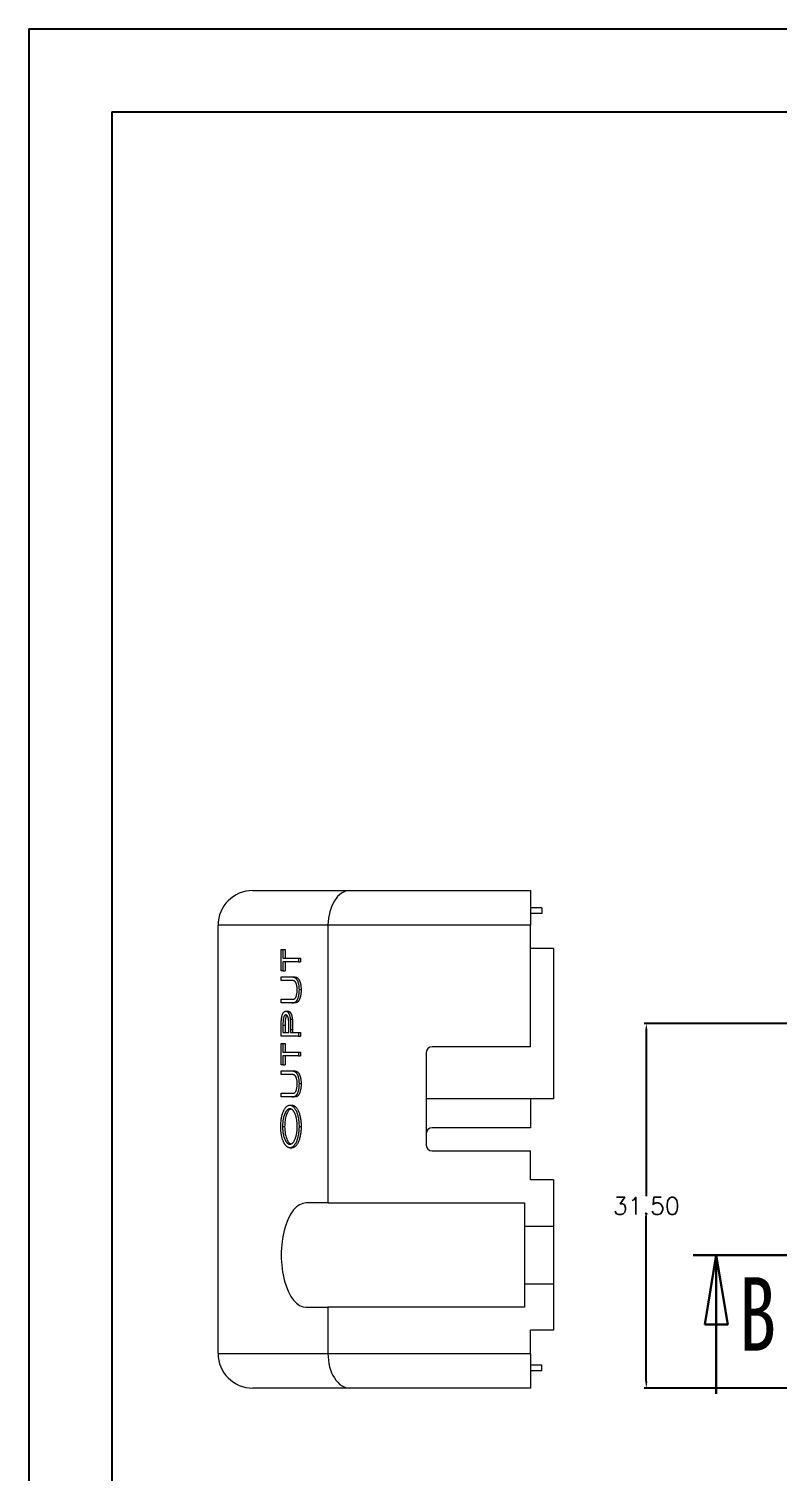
# Model space of a CAD drawing. Header units: inches. Extents: x 1667 to 2586, y 327 to 628.
# Drawn here: x 2160.2 to 2224.9, y 503.3 to 627.9 of the extents above; entities that cross this region are included whole.
import ezdxf

# ---------------------------------------------------------------- set-up
doc = ezdxf.new("R2010")
doc.units = ezdxf.units.IN
doc.header["$LTSCALE"] = 15
doc.linetypes.add('CENTERX2', pattern=[101.6, 63.5, -12.7, 12.7, -12.7])
doc.styles.add('SLDTEXTSTYLE0', font='TXT', dxfattribs={"width": 0.75})
doc.styles.get("Standard").update_dxf_attribs({"font": 'txt', "bigfont": 'gbcbig.shx'})
doc.dimstyles.new('2', dxfattribs={"dimtxt": 1.5, "dimasz": 0.6, "dimexe": 0.18, "dimexo": 0.0625, "dimgap": 0.09, "dimtad": 0, "dimtih": 1, "dimtoh": 1, "dimzin": 0, "dimdsep": 46, "dimtxsty": 'Standard', "dimcen": 0, "dimadec": 0, "dimazin": 2, "dimtfac": 1, "dimtofl": 0, "dimtmove": 0, "dimatfit": 3, "dimfxl": 1, "dimtolj": 1, "dimtzin": 0, "dimarcsym": 0})

# ---------------------------------------------------------------- blocks, each defined once
blk = doc.blocks.new('_CLOSED')
at = {"color": 0, "linetype": 'ByBlock', "lineweight": -2}
for p, q in [((-1, 0.166667), (0, 0)), ((-1, 0.166667), (-1, -0.166667)), ((0, 0), (-1, -0.166667)), ((0, 0), (-1, 0))]:
    blk.add_line(p, q, dxfattribs=at)
blk = doc.blocks.new('*D254')
at = {"color": 0, "lineweight": -2}
for p, q in [((2235.35, 541.94), (2213.38, 541.94)), ((2213.56, 541.34), (2213.56, 527.03)), ((2213.56, 511.04), (2213.56, 525.35)), ((2242.01, 510.44), (2213.38, 510.44))]:
    blk.add_line(p, q, dxfattribs=at)
at = {"color": 0}
for points in [[(2213.46, 541.34), (2213.66, 541.34), (2213.56, 541.94)], [(2213.46, 511.04), (2213.66, 511.04), (2213.56, 510.44)]]:
    blk.add_solid(points, dxfattribs=at)
at = {"layer": 'Defpoints', "color": 0}
for p in [(2213.56, 541.94), (2235.41, 541.94), (2242.07, 510.44)]:
    blk.add_point(p, dxfattribs=at)
at = {"color": 0, "insert": (2213.56, 526.19), "char_height": 1.5, "attachment_point": 5}
blk.add_mtext('\\A1;31.50', dxfattribs=at)

msp = doc.modelspace()

# ---------------------------------------------------------------- linework, layer by layer
for p, q in [((2160.189, 627.895), (2585.871, 627.895)), ((2160.189, 627.895), (2160.189, 326.907)), ((2167.356, 620.728), (2578.705, 620.728)), ((2167.356, 620.728), (2167.356, 334.074))]:
    msp.add_line(p, q)
at = {"color": 7, "linetype": 'Continuous', "lineweight": 15}
for p, q in [((2179.543, 553.441), (2187.939, 553.441)), ((2187.939, 553.441), (2203.543, 553.441)), ((2203.543, 553.441), (2203.543, 550.441)), ((2204.543, 551.941), (2203.543, 551.941)), ((2204.543, 551.441), (2203.543, 551.441)), ((2204.543, 551.941), (2204.543, 551.441)), ((2176.543, 513.441), (2176.543, 550.441)), ((2186.043, 550.441), (2176.543, 550.441)), ((2186.043, 550.441), (2186.043, 526.441)), ((2203.543, 550.441), (2186.043, 550.441)), ((2203.543, 539.941), (2203.543, 550.441)), ((2205.543, 548.441), (2203.543, 548.441)), ((2205.543, 548.441), (2205.543, 535.441)), ((2182.001, 546.511), (2182.001, 548.351)), ((2182.001, 548.351), (2182.155, 548.351)), ((2182.155, 548.351), (2182.155, 547.588)), ((2182.155, 548.351), (2182.336, 548.351)), ((2182.155, 547.588), (2183.503, 547.588)), ((2183.503, 547.274), (2182.155, 547.274)), ((2182.155, 547.274), (2182.155, 546.511)), ((2182.336, 548.351), (2182.336, 547.588)), ((2182.336, 547.274), (2182.336, 546.511)), ((2183.503, 547.588), (2183.503, 547.274)), ((2183.503, 547.588), (2183.683, 547.588)), ((2183.503, 547.274), (2183.683, 547.274)), ((2183.683, 547.588), (2183.683, 547.274)), ((2182.155, 546.511), (2182.001, 546.511)), ((2182.001, 545.659), (2182.001, 545.973)), ((2182.001, 545.973), (2182.908, 545.973)), ((2182.155, 546.511), (2182.336, 546.511)), ((2182.908, 545.973), (2183.089, 545.973)), ((2182.901, 545.659), (2182.001, 545.659)), ((2183.541, 544.885), (2183.722, 544.885)), ((2182.001, 543.729), (2182.001, 544.043)), ((2182.001, 544.043), (2182.901, 544.043)), ((2182.908, 543.729), (2182.001, 543.729)), ((2182.908, 543.729), (2183.089, 543.729)), ((2183.224, 543.792), (2183.405, 543.792)), ((2182.404, 543.011), (2182.585, 543.011)), ((2182.785, 542.313), (2182.966, 542.313)), ((2182.001, 540.857), (2182.001, 541.544)), ((2182.155, 541.812), (2182.155, 541.171)), ((2182.155, 541.812), (2182.336, 541.812)), ((2182.155, 541.171), (2182.656, 541.171)), ((2182.336, 541.812), (2182.336, 541.171)), ((2182.656, 541.171), (2182.659, 541.784)), ((2182.81, 541.422), (2182.81, 541.171)), ((2182.81, 541.422), (2182.99, 541.422)), ((2182.81, 541.171), (2183.503, 541.171)), ((2182.99, 541.422), (2182.99, 541.171)), ((2183.503, 541.171), (2183.503, 540.857)), ((2183.503, 541.171), (2183.683, 541.171)), ((2183.683, 541.171), (2183.683, 540.857)), ((2183.503, 540.857), (2182.001, 540.857)), ((2182.001, 538.389), (2182.001, 540.229)), ((2182.001, 540.229), (2182.155, 540.229)), ((2182.155, 540.229), (2182.155, 539.466)), ((2182.155, 540.229), (2182.336, 540.229)), ((2182.336, 540.229), (2182.336, 539.466)), ((2183.503, 540.857), (2183.683, 540.857)), ((2203.543, 539.941), (2195.043, 539.941)), ((2182.155, 538.389), (2182.001, 538.389)), ((2182.155, 539.466), (2183.503, 539.466)), ((2182.155, 539.152), (2182.155, 538.389)), ((2183.503, 539.152), (2182.155, 539.152)), ((2182.155, 538.389), (2182.336, 538.389)), ((2182.336, 539.152), (2182.336, 538.389)), ((2183.503, 539.466), (2183.503, 539.152)), ((2183.503, 539.466), (2183.683, 539.466)), ((2183.503, 539.152), (2183.683, 539.152)), ((2183.683, 539.466), (2183.683, 539.152)), ((2194.543, 539.441), (2194.543, 531.441)), ((2182.001, 537.537), (2182.001, 537.851)), ((2182.001, 537.851), (2182.908, 537.851)), ((2182.901, 537.537), (2182.001, 537.537)), ((2182.908, 537.851), (2183.089, 537.851)), ((2182.001, 535.607), (2182.001, 535.921)), ((2182.001, 535.921), (2182.901, 535.921)), ((2183.541, 536.763), (2183.722, 536.763)), ((2182.908, 535.607), (2182.001, 535.607)), ((2182.751, 534.889), (2182.932, 534.889)), ((2182.908, 535.607), (2183.089, 535.607)), ((2183.224, 535.67), (2183.405, 535.67)), ((2205.543, 535.441), (2194.543, 535.441)), ((2203.543, 535.441), (2203.543, 532.941)), ((2182.117, 533.043), (2182.297, 533.043)), ((2183.541, 533.055), (2183.722, 533.055)), ((2203.543, 532.941), (2195.043, 532.941)), ((2182.759, 531.21), (2182.939, 531.21)), ((2195.043, 530.941), (2203.543, 530.941)), ((2203.543, 528.441), (2203.543, 530.941)), ((2205.543, 528.441), (2203.543, 528.441)), ((2205.543, 528.441), (2205.543, 524.441)), ((2186.043, 526.441), (2184.143, 526.441)), ((2186.043, 526.441), (2203.043, 526.441)), ((2203.043, 526.441), (2203.043, 524.441)), ((2203.043, 524.441), (2205.543, 524.441)), ((2203.043, 524.441), (2203.043, 519.441)), ((2205.543, 524.441), (2205.543, 519.441)), ((2203.043, 519.441), (2203.043, 517.441)), ((2203.043, 519.441), (2205.543, 519.441)), ((2205.543, 519.441), (2205.543, 515.441)), ((2184.143, 517.441), (2186.043, 517.441)), ((2203.043, 517.441), (2186.043, 517.441)), ((2186.043, 517.441), (2186.043, 513.441)), ((2205.543, 515.441), (2203.543, 515.441)), ((2203.543, 513.441), (2203.543, 515.441)), ((2176.543, 513.441), (2186.043, 513.441)), ((2186.043, 513.441), (2203.543, 513.441)), ((2203.543, 513.441), (2203.543, 510.441)), ((2204.543, 512.441), (2203.543, 512.441)), ((2204.543, 511.941), (2204.543, 512.441)), ((2204.543, 511.941), (2203.543, 511.941)), ((2187.939, 510.441), (2179.543, 510.441)), ((2203.543, 510.441), (2187.939, 510.441))]:
    msp.add_line(p, q, dxfattribs=at)
at = {"color": 1, "linetype": 'CENTERX2', "lineweight": 30}
msp.add_line((2360.209, 521.941), (2217.609, 521.941), dxfattribs=at)
at = {"color": 7, "linetype": 'Continuous', "lineweight": 30}
msp.add_line((2219.609, 509.941), (2219.609, 521.941), dxfattribs=at)
at = {"color": 7, "linetype": 'Continuous', "lineweight": 15}
for centre, radius, start, end in [((2179.543, 550.441), 3, 90, 180), ((2195.043, 539.441), 0.5, 90, 180), ((2195.043, 532.441), 0.5, 90, 180), ((2195.043, 531.441), 0.5, 180, 270), ((2179.543, 513.441), 3, 180, 270)]:
    msp.add_arc(centre, radius, start, end, dxfattribs=at)
for centre, major_axis, ratio, start_param, end_param in [((2187.939, 550.441), (0, 3), 0.6320795, 0, 1.5707963), ((2184.143, 521.941), (0, 4.5), 0.475, 0, 3.1415927), ((2187.939, 513.441), (0, 3), 0.6320795, 1.5707963, 3.1415927)]:
    msp.add_ellipse(centre, major_axis=major_axis, ratio=ratio, start_param=start_param, end_param=end_param, dxfattribs=at)
for points, knots in [([(2182.908, 545.973), (2182.924, 545.972), (2182.956, 545.972), (2183.003, 545.968), (2183.047, 545.961), (2183.089, 545.951), (2183.129, 545.938), (2183.166, 545.924), (2183.2, 545.906), (2183.233, 545.884), (2183.264, 545.86), (2183.294, 545.829), (2183.322, 545.793), (2183.35, 545.752), (2183.376, 545.704), (2183.402, 545.651), (2183.426, 545.593), (2183.45, 545.529), (2183.471, 545.462), (2183.49, 545.39), (2183.505, 545.314), (2183.519, 545.235), (2183.529, 545.153), (2183.536, 545.067), (2183.54, 544.977), (2183.541, 544.916), (2183.541, 544.885)], [0, 0, 0, 0, 0.0548628, 0.1070681, 0.156992, 0.20401, 0.2485131, 0.2905085, 0.3301893, 0.3675895, 0.403883, 0.4400373, 0.4763262, 0.5128266, 0.5502555, 0.5884068, 0.6274386, 0.6677763, 0.7084328, 0.7486058, 0.7889476, 0.8294464, 0.8703598, 0.9122066, 0.9555427, 1, 1, 1, 1]), ([(2183.089, 545.973), (2183.105, 545.972), (2183.137, 545.972), (2183.184, 545.968), (2183.228, 545.961), (2183.27, 545.951), (2183.309, 545.938), (2183.346, 545.924), (2183.381, 545.906), (2183.414, 545.884), (2183.445, 545.86), (2183.474, 545.829), (2183.503, 545.793), (2183.531, 545.752), (2183.557, 545.704), (2183.583, 545.651), (2183.607, 545.593), (2183.63, 545.529), (2183.652, 545.462), (2183.671, 545.39), (2183.686, 545.314), (2183.7, 545.235), (2183.709, 545.153), (2183.717, 545.067), (2183.721, 544.977), (2183.722, 544.916), (2183.722, 544.885)], [0, 0, 0, 0, 0.0548628, 0.1070681, 0.156992, 0.20401, 0.2485131, 0.2905085, 0.3301893, 0.3675895, 0.403883, 0.4400373, 0.4763262, 0.5128266, 0.5502555, 0.5884068, 0.6274386, 0.6677763, 0.7084328, 0.7486058, 0.7889476, 0.8294464, 0.8703598, 0.9122066, 0.9555427, 1, 1, 1, 1]), ([(2183.134, 545.623), (2183.129, 545.626), (2183.117, 545.633), (2183.097, 545.639), (2183.073, 545.645), (2183.046, 545.65), (2183.015, 545.654), (2182.98, 545.657), (2182.942, 545.658), (2182.915, 545.658), (2182.901, 545.659)], [0, 0, 0, 0, 0.0698351, 0.1556208, 0.2578016, 0.3738112, 0.5064025, 0.6555645, 0.8200793, 1, 1, 1, 1]), ([(2183.101, 544.057), (2183.115, 544.062), (2183.142, 544.072), (2183.181, 544.098), (2183.216, 544.133), (2183.249, 544.177), (2183.278, 544.232), (2183.304, 544.3), (2183.327, 544.38), (2183.348, 544.471), (2183.365, 544.568), (2183.378, 544.667), (2183.386, 544.767), (2183.387, 544.834), (2183.387, 544.868)], [0, 0, 0, 0, 0.0868981, 0.1677529, 0.244964, 0.3181296, 0.3923372, 0.4700996, 0.554266, 0.6443987, 0.7369184, 0.8261973, 0.913693, 1, 1, 1, 1]), ([(2183.387, 544.868), (2183.387, 544.896), (2183.386, 544.953), (2183.38, 545.038), (2183.37, 545.12), (2183.356, 545.2), (2183.339, 545.277), (2183.319, 545.347), (2183.295, 545.41), (2183.269, 545.467), (2183.24, 545.517), (2183.207, 545.561), (2183.172, 545.596), (2183.147, 545.614), (2183.134, 545.623)], [0, 0, 0, 0, 0.0828932, 0.1653077, 0.2477696, 0.3317876, 0.4152258, 0.4963148, 0.5771024, 0.6577361, 0.7392778, 0.8231642, 0.9094731, 1, 1, 1, 1]), ([(2183.541, 544.885), (2183.541, 544.852), (2183.54, 544.786), (2183.536, 544.688), (2183.529, 544.595), (2183.52, 544.505), (2183.508, 544.418), (2183.493, 544.336), (2183.475, 544.257), (2183.455, 544.183), (2183.432, 544.112), (2183.408, 544.049), (2183.382, 543.99), (2183.354, 543.938), (2183.324, 543.892), (2183.293, 543.852), (2183.259, 543.818), (2183.236, 543.8), (2183.224, 543.792)], [0, 0, 0, 0, 0.0711837, 0.1396622, 0.2063439, 0.2714083, 0.3354614, 0.3983202, 0.4606312, 0.5232644, 0.5850186, 0.6452056, 0.7042524, 0.7629676, 0.8210643, 0.8800884, 0.9393807, 1, 1, 1, 1]), ([(2183.722, 544.885), (2183.722, 544.852), (2183.721, 544.786), (2183.717, 544.688), (2183.71, 544.595), (2183.701, 544.505), (2183.689, 544.418), (2183.673, 544.336), (2183.656, 544.257), (2183.635, 544.183), (2183.613, 544.112), (2183.588, 544.049), (2183.563, 543.99), (2183.535, 543.938), (2183.505, 543.892), (2183.473, 543.852), (2183.44, 543.818), (2183.417, 543.8), (2183.405, 543.792)], [0, 0, 0, 0, 0.0711837, 0.1396622, 0.2063439, 0.2714083, 0.3354614, 0.3983202, 0.4606312, 0.5232644, 0.5850186, 0.6452056, 0.7042524, 0.7629676, 0.8210643, 0.8800884, 0.9393807, 1, 1, 1, 1]), ([(2183.224, 543.792), (2183.216, 543.786), (2183.199, 543.775), (2183.17, 543.763), (2183.137, 543.753), (2183.1, 543.743), (2183.058, 543.738), (2183.012, 543.733), (2182.962, 543.729), (2182.926, 543.729), (2182.908, 543.729)], [0, 0, 0, 0, 0.0781299, 0.1694654, 0.2743353, 0.3921102, 0.5236873, 0.6683654, 0.8271319, 1, 1, 1, 1]), ([(2182.923, 544.044), (2182.953, 544.044), (2183.012, 544.043), (2183.071, 544.053), (2183.101, 544.057)], [0, 0, 0, 0, 0.5055666, 1, 1, 1, 1]), ([(2183.405, 543.792), (2183.397, 543.786), (2183.38, 543.775), (2183.351, 543.763), (2183.318, 543.753), (2183.281, 543.743), (2183.239, 543.738), (2183.193, 543.733), (2183.142, 543.729), (2183.107, 543.729), (2183.089, 543.729)], [0, 0, 0, 0, 0.0781299, 0.1694654, 0.2743353, 0.3921102, 0.5236873, 0.6683654, 0.8271319, 1, 1, 1, 1]), ([(2182.001, 541.544), (2182.001, 541.591), (2182.001, 541.681), (2182.002, 541.811), (2182.004, 541.929), (2182.007, 542.035), (2182.009, 542.128), (2182.013, 542.21), (2182.017, 542.28), (2182.022, 542.322), (2182.024, 542.341)], [0, 0, 0, 0, 0.1769558, 0.3390551, 0.4863182, 0.6187809, 0.7356188, 0.8387425, 0.9264571, 1, 1, 1, 1]), ([(2182.024, 542.341), (2182.026, 542.365), (2182.032, 542.413), (2182.043, 542.482), (2182.057, 542.547), (2182.072, 542.61), (2182.09, 542.668), (2182.109, 542.724), (2182.131, 542.776), (2182.154, 542.824), (2182.18, 542.869), (2182.207, 542.906), (2182.236, 542.939), (2182.266, 542.966), (2182.299, 542.986), (2182.332, 543), (2182.368, 543.01), (2182.392, 543.011), (2182.404, 543.011)], [0, 0, 0, 0, 0.0624719, 0.1234716, 0.1833832, 0.2431163, 0.3020809, 0.3612865, 0.42141, 0.4824903, 0.5441013, 0.6057205, 0.6671855, 0.7300254, 0.7945821, 0.8603668, 0.9289182, 1, 1, 1, 1]), ([(2182.404, 542.697), (2182.392, 542.696), (2182.368, 542.693), (2182.333, 542.675), (2182.3, 542.643), (2182.268, 542.6), (2182.24, 542.547), (2182.215, 542.486), (2182.196, 542.416), (2182.182, 542.351), (2182.175, 542.294), (2182.169, 542.244), (2182.165, 542.187), (2182.161, 542.124), (2182.158, 542.055), (2182.156, 541.98), (2182.155, 541.898), (2182.155, 541.841), (2182.155, 541.812)], [0, 0, 0, 0, 0.0700338, 0.1392185, 0.2081679, 0.2791337, 0.3499371, 0.4182944, 0.4875403, 0.5575765, 0.5954902, 0.638118, 0.6859574, 0.7382224, 0.7961316, 0.8585366, 0.9266681, 1, 1, 1, 1]), ([(2182.495, 542.639), (2182.484, 542.633), (2182.451, 542.617), (2182.41, 542.526), (2182.358, 542.366), (2182.338, 542.11), (2182.337, 541.911), (2182.336, 541.812)], [0, 0, 0, 0, 0.0813702, 0.2346677, 0.3878486, 0.6930581, 1, 1, 1, 1]), ([(2182.404, 543.011), (2182.416, 543.011), (2182.44, 543.01), (2182.476, 543), (2182.509, 542.987), (2182.542, 542.966), (2182.572, 542.939), (2182.601, 542.908), (2182.628, 542.87), (2182.653, 542.826), (2182.677, 542.778), (2182.698, 542.724), (2182.718, 542.667), (2182.736, 542.605), (2182.751, 542.538), (2182.764, 542.467), (2182.776, 542.392), (2182.782, 542.339), (2182.785, 542.313)], [0, 0, 0, 0, 0.0701189, 0.1371924, 0.2020162, 0.2646314, 0.3261165, 0.3860103, 0.4458118, 0.5052977, 0.5646333, 0.6242826, 0.683902, 0.7439528, 0.8053877, 0.868388, 0.933084, 1, 1, 1, 1]), ([(2182.659, 541.784), (2182.659, 541.814), (2182.659, 541.872), (2182.657, 541.955), (2182.655, 542.033), (2182.652, 542.104), (2182.648, 542.169), (2182.644, 542.227), (2182.638, 542.28), (2182.63, 542.341), (2182.616, 542.409), (2182.597, 542.483), (2182.571, 542.546), (2182.543, 542.6), (2182.511, 542.644), (2182.477, 542.674), (2182.441, 542.693), (2182.417, 542.696), (2182.404, 542.697)], [0, 0, 0, 0, 0.0725466, 0.1400498, 0.2025188, 0.2606047, 0.313264, 0.3617272, 0.4048899, 0.444319, 0.5165995, 0.5864091, 0.6549956, 0.7243019, 0.793411, 0.86161, 0.9295377, 1, 1, 1, 1]), ([(2182.585, 543.011), (2182.597, 543.011), (2182.621, 543.01), (2182.656, 543), (2182.69, 542.987), (2182.722, 542.966), (2182.753, 542.939), (2182.781, 542.908), (2182.809, 542.87), (2182.834, 542.826), (2182.857, 542.778), (2182.879, 542.724), (2182.899, 542.667), (2182.916, 542.605), (2182.931, 542.538), (2182.945, 542.467), (2182.957, 542.392), (2182.963, 542.339), (2182.966, 542.313)], [0, 0, 0, 0, 0.0701189, 0.1371924, 0.2020162, 0.2646314, 0.3261165, 0.3860103, 0.4458118, 0.5052977, 0.5646333, 0.6242826, 0.683902, 0.7439528, 0.8053877, 0.868388, 0.933084, 1, 1, 1, 1]), ([(2182.785, 542.313), (2182.787, 542.291), (2182.791, 542.243), (2182.796, 542.164), (2182.8, 542.072), (2182.804, 541.967), (2182.806, 541.849), (2182.808, 541.718), (2182.81, 541.574), (2182.81, 541.474), (2182.81, 541.422)], [0, 0, 0, 0, 0.0751716, 0.1647429, 0.2680114, 0.385964, 0.5177993, 0.6636978, 0.8244168, 1, 1, 1, 1]), ([(2182.966, 542.313), (2182.968, 542.291), (2182.972, 542.243), (2182.977, 542.164), (2182.981, 542.072), (2182.985, 541.967), (2182.987, 541.849), (2182.989, 541.718), (2182.99, 541.574), (2182.99, 541.474), (2182.99, 541.422)], [0, 0, 0, 0, 0.0751716, 0.1647429, 0.2680114, 0.385964, 0.5177993, 0.6636978, 0.8244168, 1, 1, 1, 1]), ([(2183.134, 537.501), (2183.129, 537.504), (2183.117, 537.511), (2183.097, 537.517), (2183.073, 537.523), (2183.046, 537.528), (2183.015, 537.532), (2182.98, 537.535), (2182.942, 537.536), (2182.915, 537.537), (2182.901, 537.537)], [0, 0, 0, 0, 0.0698351, 0.1556208, 0.2578016, 0.3738112, 0.5064025, 0.6555645, 0.8200793, 1, 1, 1, 1]), ([(2182.908, 537.851), (2182.924, 537.851), (2182.956, 537.85), (2183.003, 537.846), (2183.047, 537.839), (2183.089, 537.829), (2183.129, 537.816), (2183.166, 537.802), (2183.2, 537.784), (2183.233, 537.763), (2183.264, 537.739), (2183.294, 537.707), (2183.322, 537.672), (2183.35, 537.63), (2183.376, 537.582), (2183.402, 537.529), (2183.426, 537.471), (2183.45, 537.408), (2183.471, 537.34), (2183.49, 537.268), (2183.505, 537.192), (2183.519, 537.114), (2183.529, 537.031), (2183.536, 536.945), (2183.54, 536.855), (2183.541, 536.794), (2183.541, 536.763)], [0, 0, 0, 0, 0.0548628, 0.1070681, 0.156992, 0.20401, 0.2485131, 0.2905085, 0.3301893, 0.3675895, 0.403883, 0.4400373, 0.4763262, 0.5128266, 0.5502555, 0.5884068, 0.6274386, 0.6677763, 0.7084328, 0.7486058, 0.7889476, 0.8294464, 0.8703598, 0.9122066, 0.9555427, 1, 1, 1, 1]), ([(2183.089, 537.851), (2183.105, 537.851), (2183.137, 537.85), (2183.184, 537.846), (2183.228, 537.839), (2183.27, 537.829), (2183.309, 537.816), (2183.346, 537.802), (2183.381, 537.784), (2183.414, 537.763), (2183.445, 537.739), (2183.474, 537.707), (2183.503, 537.672), (2183.531, 537.63), (2183.557, 537.582), (2183.583, 537.529), (2183.607, 537.471), (2183.63, 537.408), (2183.652, 537.34), (2183.671, 537.268), (2183.686, 537.192), (2183.7, 537.114), (2183.709, 537.031), (2183.717, 536.945), (2183.721, 536.855), (2183.722, 536.794), (2183.722, 536.763)], [0, 0, 0, 0, 0.0548628, 0.1070681, 0.156992, 0.20401, 0.2485131, 0.2905085, 0.3301893, 0.3675895, 0.403883, 0.4400373, 0.4763262, 0.5128266, 0.5502555, 0.5884068, 0.6274386, 0.6677763, 0.7084328, 0.7486058, 0.7889476, 0.8294464, 0.8703598, 0.9122066, 0.9555427, 1, 1, 1, 1]), ([(2183.387, 536.746), (2183.387, 536.774), (2183.386, 536.831), (2183.38, 536.916), (2183.37, 536.999), (2183.356, 537.079), (2183.339, 537.155), (2183.319, 537.225), (2183.295, 537.288), (2183.269, 537.346), (2183.24, 537.395), (2183.207, 537.439), (2183.172, 537.474), (2183.147, 537.492), (2183.134, 537.501)], [0, 0, 0, 0, 0.0828932, 0.1653077, 0.2477696, 0.3317876, 0.4152258, 0.4963148, 0.5771024, 0.6577361, 0.7392778, 0.8231642, 0.9094731, 1, 1, 1, 1]), ([(2182.923, 535.922), (2182.953, 535.922), (2183.012, 535.921), (2183.071, 535.931), (2183.101, 535.935)], [0, 0, 0, 0, 0.5055666, 1, 1, 1, 1]), ([(2183.101, 535.935), (2183.115, 535.941), (2183.142, 535.95), (2183.181, 535.977), (2183.216, 536.012), (2183.249, 536.055), (2183.278, 536.11), (2183.304, 536.178), (2183.327, 536.258), (2183.348, 536.349), (2183.365, 536.446), (2183.378, 536.546), (2183.386, 536.646), (2183.387, 536.713), (2183.387, 536.746)], [0, 0, 0, 0, 0.0868981, 0.1677529, 0.244964, 0.3181296, 0.3923372, 0.4700996, 0.554266, 0.6443987, 0.7369184, 0.8261973, 0.913693, 1, 1, 1, 1]), ([(2183.541, 536.763), (2183.541, 536.73), (2183.54, 536.664), (2183.536, 536.566), (2183.529, 536.473), (2183.52, 536.383), (2183.508, 536.297), (2183.493, 536.214), (2183.475, 536.135), (2183.455, 536.061), (2183.432, 535.991), (2183.408, 535.927), (2183.382, 535.868), (2183.354, 535.816), (2183.324, 535.77), (2183.293, 535.73), (2183.259, 535.696), (2183.236, 535.679), (2183.224, 535.67)], [0, 0, 0, 0, 0.0711837, 0.1396622, 0.2063439, 0.2714083, 0.3354614, 0.3983202, 0.4606312, 0.5232644, 0.5850186, 0.6452056, 0.7042524, 0.7629676, 0.8210643, 0.8800884, 0.9393807, 1, 1, 1, 1]), ([(2183.722, 536.763), (2183.722, 536.73), (2183.721, 536.664), (2183.717, 536.566), (2183.71, 536.473), (2183.701, 536.383), (2183.689, 536.297), (2183.673, 536.214), (2183.656, 536.135), (2183.635, 536.061), (2183.613, 535.991), (2183.588, 535.927), (2183.563, 535.868), (2183.535, 535.816), (2183.505, 535.77), (2183.473, 535.73), (2183.44, 535.696), (2183.417, 535.679), (2183.405, 535.67)], [0, 0, 0, 0, 0.0711837, 0.1396622, 0.2063439, 0.2714083, 0.3354614, 0.3983202, 0.4606312, 0.5232644, 0.5850186, 0.6452056, 0.7042524, 0.7629676, 0.8210643, 0.8800884, 0.9393807, 1, 1, 1, 1]), ([(2181.963, 533.027), (2181.963, 533.092), (2181.965, 533.219), (2181.975, 533.406), (2181.993, 533.585), (2182.018, 533.756), (2182.05, 533.919), (2182.09, 534.074), (2182.136, 534.22), (2182.189, 534.357), (2182.248, 534.481), (2182.31, 534.591), (2182.375, 534.683), (2182.444, 534.758), (2182.516, 534.818), (2182.592, 534.859), (2182.67, 534.885), (2182.724, 534.888), (2182.751, 534.889)], [0, 0, 0, 0, 0.0665665, 0.1307421, 0.1933478, 0.2549983, 0.3161192, 0.3772642, 0.4393999, 0.5028052, 0.5663562, 0.6282508, 0.6891071, 0.7493579, 0.8101796, 0.8716166, 0.9348726, 1, 1, 1, 1]), ([(2182.751, 534.889), (2182.778, 534.888), (2182.832, 534.885), (2182.91, 534.859), (2182.985, 534.818), (2183.057, 534.759), (2183.125, 534.684), (2183.191, 534.591), (2183.253, 534.482), (2183.312, 534.358), (2183.365, 534.222), (2183.413, 534.078), (2183.452, 533.925), (2183.485, 533.765), (2183.51, 533.598), (2183.528, 533.424), (2183.539, 533.242), (2183.541, 533.118), (2183.541, 533.055)], [0, 0, 0, 0, 0.0652343, 0.1285843, 0.1903431, 0.251408, 0.3122056, 0.3736141, 0.436264, 0.5004073, 0.5645349, 0.6271371, 0.6883383, 0.7492396, 0.8100758, 0.8716556, 0.9347657, 1, 1, 1, 1]), ([(2183.224, 535.67), (2183.216, 535.665), (2183.199, 535.653), (2183.17, 535.641), (2183.137, 535.631), (2183.1, 535.622), (2183.058, 535.616), (2183.012, 535.611), (2182.962, 535.607), (2182.926, 535.607), (2182.908, 535.607)], [0, 0, 0, 0, 0.0781299, 0.1694654, 0.2743353, 0.3921102, 0.5236873, 0.6683654, 0.8271319, 1, 1, 1, 1]), ([(2182.932, 534.889), (2182.959, 534.888), (2183.012, 534.885), (2183.09, 534.859), (2183.165, 534.818), (2183.237, 534.759), (2183.306, 534.684), (2183.372, 534.591), (2183.434, 534.482), (2183.493, 534.358), (2183.546, 534.222), (2183.593, 534.078), (2183.633, 533.925), (2183.666, 533.765), (2183.691, 533.598), (2183.709, 533.424), (2183.72, 533.242), (2183.721, 533.118), (2183.722, 533.055)], [0, 0, 0, 0, 0.0652343, 0.1285843, 0.1903431, 0.251408, 0.3122056, 0.3736141, 0.436264, 0.5004073, 0.5645349, 0.6271371, 0.6883383, 0.7492396, 0.8100758, 0.8716556, 0.9347657, 1, 1, 1, 1]), ([(2183.405, 535.67), (2183.397, 535.665), (2183.38, 535.653), (2183.351, 535.641), (2183.318, 535.631), (2183.281, 535.622), (2183.239, 535.616), (2183.193, 535.611), (2183.142, 535.607), (2183.107, 535.607), (2183.089, 535.607)], [0, 0, 0, 0, 0.0781299, 0.1694654, 0.2743353, 0.3921102, 0.5236873, 0.6683654, 0.8271319, 1, 1, 1, 1]), ([(2182.751, 534.575), (2182.736, 534.575), (2182.708, 534.574), (2182.665, 534.564), (2182.623, 534.548), (2182.583, 534.527), (2182.543, 534.499), (2182.505, 534.464), (2182.467, 534.423), (2182.431, 534.376), (2182.396, 534.324), (2182.363, 534.266), (2182.332, 534.203), (2182.302, 534.136), (2182.274, 534.062), (2182.249, 533.984), (2182.224, 533.901), (2182.202, 533.813), (2182.182, 533.722), (2182.164, 533.629), (2182.15, 533.535), (2182.137, 533.439), (2182.128, 533.342), (2182.122, 533.243), (2182.117, 533.143), (2182.117, 533.076), (2182.117, 533.043)], [0, 0, 0, 0, 0.0429116, 0.085123, 0.1264629, 0.1674393, 0.2079592, 0.248229, 0.2887262, 0.3296427, 0.3705068, 0.4110947, 0.4517817, 0.4923654, 0.533442, 0.5752157, 0.6175565, 0.660784, 0.704049, 0.7469728, 0.7891811, 0.8311179, 0.8732484, 0.9151728, 0.9573842, 1, 1, 1, 1]), ([(2182.834, 534.543), (2182.804, 534.536), (2182.711, 534.514), (2182.569, 534.334), (2182.424, 534.008), (2182.319, 533.564), (2182.304, 533.216), (2182.297, 533.043)], [0, 0, 0, 0, 0.0988392, 0.3056914, 0.512552, 0.7563316, 1, 1, 1, 1]), ([(2183.387, 533.043), (2183.387, 533.077), (2183.387, 533.146), (2183.383, 533.248), (2183.376, 533.348), (2183.367, 533.446), (2183.355, 533.543), (2183.34, 533.637), (2183.323, 533.729), (2183.304, 533.819), (2183.282, 533.906), (2183.258, 533.988), (2183.232, 534.065), (2183.205, 534.137), (2183.175, 534.204), (2183.143, 534.267), (2183.11, 534.324), (2183.074, 534.376), (2183.038, 534.423), (2183, 534.464), (2182.961, 534.499), (2182.921, 534.527), (2182.88, 534.548), (2182.838, 534.564), (2182.795, 534.574), (2182.766, 534.575), (2182.751, 534.575)], [0, 0, 0, 0, 0.0436389, 0.0865491, 0.1291943, 0.1714588, 0.2134438, 0.2553979, 0.2975069, 0.3400837, 0.382496, 0.4241069, 0.4648486, 0.5055551, 0.5462017, 0.5867724, 0.6272746, 0.6684858, 0.7095112, 0.7503955, 0.7910688, 0.8320051, 0.8731193, 0.9145996, 0.9569503, 1, 1, 1, 1]), ([(2182.759, 531.21), (2182.741, 531.21), (2182.705, 531.211), (2182.652, 531.224), (2182.601, 531.243), (2182.55, 531.269), (2182.5, 531.304), (2182.451, 531.345), (2182.403, 531.395), (2182.357, 531.452), (2182.312, 531.515), (2182.269, 531.585), (2182.229, 531.659), (2182.192, 531.74), (2182.157, 531.826), (2182.124, 531.918), (2182.094, 532.014), (2182.067, 532.117), (2182.042, 532.222), (2182.021, 532.331), (2182.003, 532.442), (2181.988, 532.555), (2181.977, 532.67), (2181.969, 532.787), (2181.963, 532.906), (2181.963, 532.987), (2181.963, 533.027)], [0, 0, 0, 0, 0.043209, 0.0858729, 0.12812, 0.170152, 0.2119176, 0.253753, 0.2960064, 0.3384434, 0.3810154, 0.4228205, 0.4640891, 0.5051258, 0.545975, 0.5869852, 0.6283386, 0.6700838, 0.7119916, 0.7530392, 0.7940494, 0.8348855, 0.8754983, 0.9165473, 0.9580038, 1, 1, 1, 1]), ([(2182.117, 533.043), (2182.117, 533.009), (2182.117, 532.943), (2182.122, 532.845), (2182.128, 532.748), (2182.137, 532.652), (2182.15, 532.558), (2182.164, 532.465), (2182.182, 532.373), (2182.202, 532.283), (2182.224, 532.197), (2182.248, 532.115), (2182.275, 532.038), (2182.303, 531.965), (2182.333, 531.897), (2182.364, 531.835), (2182.398, 531.777), (2182.433, 531.724), (2182.47, 531.678), (2182.508, 531.636), (2182.547, 531.601), (2182.588, 531.574), (2182.629, 531.55), (2182.671, 531.536), (2182.714, 531.525), (2182.743, 531.524), (2182.758, 531.524)], [0, 0, 0, 0, 0.04201694, 0.08363219, 0.12496479, 0.16622219, 0.20758441, 0.24950755, 0.29161184, 0.33460641, 0.37746953, 0.41939163, 0.46087318, 0.50191905, 0.54270727, 0.58383618, 0.62465442, 0.66600924, 0.70743698, 0.74858821, 0.78940324, 0.83076546, 0.87208959, 0.91400647, 0.95650474, 1, 1, 1, 1]), ([(2182.297, 533.043), (2182.309, 532.821), (2182.334, 532.378), (2182.502, 531.877), (2182.688, 531.598), (2182.809, 531.568), (2182.856, 531.556)], [0, 0, 0, 0, 0.3050341, 0.6101445, 0.8504401, 1, 1, 1, 1]), ([(2182.758, 531.524), (2182.78, 531.525), (2182.822, 531.528), (2182.885, 531.55), (2182.945, 531.584), (2183.002, 531.633), (2183.057, 531.696), (2183.11, 531.773), (2183.159, 531.864), (2183.206, 531.968), (2183.248, 532.081), (2183.285, 532.201), (2183.317, 532.328), (2183.343, 532.459), (2183.363, 532.597), (2183.377, 532.741), (2183.386, 532.89), (2183.387, 532.991), (2183.387, 533.043)], [0, 0, 0, 0, 0.0645014, 0.1268942, 0.187739, 0.2484197, 0.3085858, 0.3695803, 0.4318217, 0.4961719, 0.5606574, 0.6234915, 0.6852449, 0.7466429, 0.8083351, 0.8704914, 0.9343195, 1, 1, 1, 1]), ([(2183.541, 533.055), (2183.541, 532.992), (2183.539, 532.867), (2183.528, 532.683), (2183.51, 532.507), (2183.485, 532.338), (2183.453, 532.178), (2183.413, 532.024), (2183.366, 531.879), (2183.313, 531.742), (2183.255, 531.618), (2183.193, 531.509), (2183.128, 531.417), (2183.06, 531.341), (2182.989, 531.281), (2182.915, 531.241), (2182.838, 531.214), (2182.785, 531.211), (2182.759, 531.21)], [0, 0, 0, 0, 0.0658189, 0.1297465, 0.192072, 0.2534594, 0.3145696, 0.3762799, 0.4390257, 0.503267, 0.5674928, 0.6297048, 0.6909996, 0.7514517, 0.8120044, 0.8731497, 0.9356355, 1, 1, 1, 1]), ([(2183.722, 533.055), (2183.721, 532.992), (2183.72, 532.867), (2183.709, 532.683), (2183.691, 532.507), (2183.666, 532.338), (2183.634, 532.178), (2183.594, 532.024), (2183.547, 531.879), (2183.494, 531.742), (2183.436, 531.618), (2183.374, 531.509), (2183.309, 531.417), (2183.24, 531.341), (2183.169, 531.281), (2183.095, 531.241), (2183.018, 531.214), (2182.966, 531.211), (2182.939, 531.21)], [0, 0, 0, 0, 0.0658189, 0.1297465, 0.192072, 0.2534594, 0.3145696, 0.3762799, 0.4390257, 0.503267, 0.5674928, 0.6297048, 0.6909996, 0.7514517, 0.8120044, 0.8731497, 0.9356355, 1, 1, 1, 1])]:
    msp.add_open_spline(points, degree=3, knots=knots, dxfattribs=at)

# ---------------------------------------------------------------- block references
at = {"color": 7, "linetype": 'Continuous', "lineweight": 30, "xscale": 6, "yscale": 6, "rotation": 90}
msp.add_blockref('_CLOSED', (2219.609, 521.941), dxfattribs=at)

# ---------------------------------------------------------------- texts
at = {"color": 7, "linetype": 'Continuous', "insert": (2221.551, 520.026), "char_height": 6.35, "attachment_point": 1, "style": 'SLDTEXTSTYLE0'}
msp.add_mtext('B', dxfattribs=at)

# ---------------------------------------------------------------- dimensions: what is measured, and where the dimension line sits
dim = msp.add_linear_dim(base=(2213.561, 541.941), p1=(2242.075, 510.441), p2=(2235.409, 541.941), angle=90, dimstyle='2')
dim.commit()
dim.dimension.update_dxf_attribs({"geometry": '*D254', "text_midpoint": (2213.561, 526.191)})

doc.saveas('drawing.dxf')
